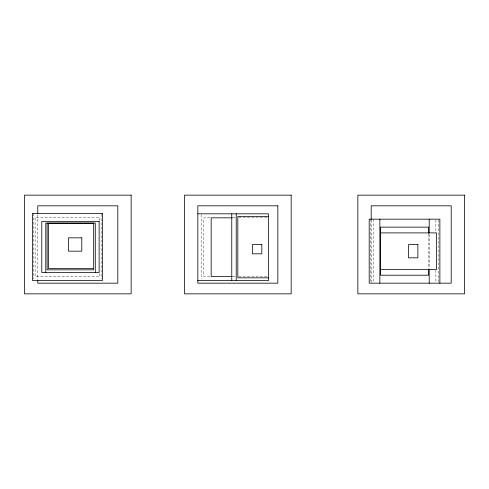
<?xml version="1.0" encoding="UTF-8"?>
<svg xmlns="http://www.w3.org/2000/svg" width="489" height="489" viewBox="0 0 489 489"><rect width="100%" height="100%" fill="white"/><g stroke="black" fill="none" stroke-linecap="round" stroke-linejoin="round"><path stroke-width="0.37" stroke-dasharray="2.44 1.83" d="M209.909 217.825L203.821 217.825L203.821 276.505L209.909 276.505M232.74 217.825L235.307 217.825M238.828 217.825L267.752 217.825M232.74 276.505L235.307 276.505M238.828 276.505L268.504 276.505M438.541 219.922L438.541 282.416M435.876 219.922L435.876 232.116M435.876 270.221L435.876 282.416M429.208 234.402L429.208 268.693M428.541 233.999L428.541 268.339M373.199 219.164L373.199 282.416M371.194 220.233L371.194 282.416M370.528 219.164L370.528 282.416M201.156 214.585L201.156 278.993M101.131 214.188L101.131 278.981M99.799 220.46L99.799 217.428L35.116 217.428L35.116 276.505L99.799 276.505L99.799 273.479M37.787 214.922L37.787 279.384M33.784 213.424L33.784 278.981"/><path stroke-width="0.73" d="M197.825 213.827L268.504 213.827L268.504 280.509L197.825 280.509M268.504 216.493L237.831 216.493L237.831 277.844L268.504 277.844M232.287 217.825L211.156 217.825L211.156 276.505L232.287 276.505M93.521 223.442L47.121 223.442L47.121 269.836L93.521 269.836L93.521 268.32M380.534 232.898L436.543 232.898L436.543 269.439L380.534 269.439M439.88 283.174L439.88 219.164L369.195 219.164L369.195 283.174L451.213 283.174L451.213 205.826L371.194 205.826L371.194 219.475M429.208 219.164L429.208 232.88M429.208 269.457L429.208 283.174M428.541 233.235L428.541 227.128L380.534 227.128L380.534 275.209L428.541 275.209L428.541 269.103M379.861 219.164L379.861 283.174M236.218 213.827L236.218 280.509M231.762 213.827L231.762 280.509M95.282 272.507L95.282 223.002L45.789 223.002L45.789 272.507M37.787 213.406L37.787 205.826L117.806 205.826L117.806 283.174L37.787 283.174L37.787 280.142M131.144 195.154L24.45 195.154L24.45 293.846L131.144 293.846L131.144 195.154M291.175 195.154L184.487 195.154L184.487 293.846L291.175 293.846L291.175 195.154M464.55 195.154L357.856 195.154L357.856 293.846L464.55 293.846L464.55 195.154M277.844 205.826L197.825 205.826L197.825 283.174L277.844 283.174L277.844 205.826M102.47 213.424L32.451 213.424L32.451 280.509L102.47 280.509L102.47 213.424M99.133 221.425L41.785 221.425L41.785 272.507L99.133 272.507L99.133 221.425M93.692 223.284L48.454 223.284L48.454 268.504L93.692 268.504L93.692 223.284M81.797 237.831L68.46 237.831L68.46 251.169L81.797 251.169L81.797 237.831M261.835 244.5L252.501 244.5L252.501 253.834L261.835 253.834L261.835 244.5M417.875 244.5L408.535 244.5L408.535 257.837L417.875 257.837L417.875 244.5"/></g></svg>
